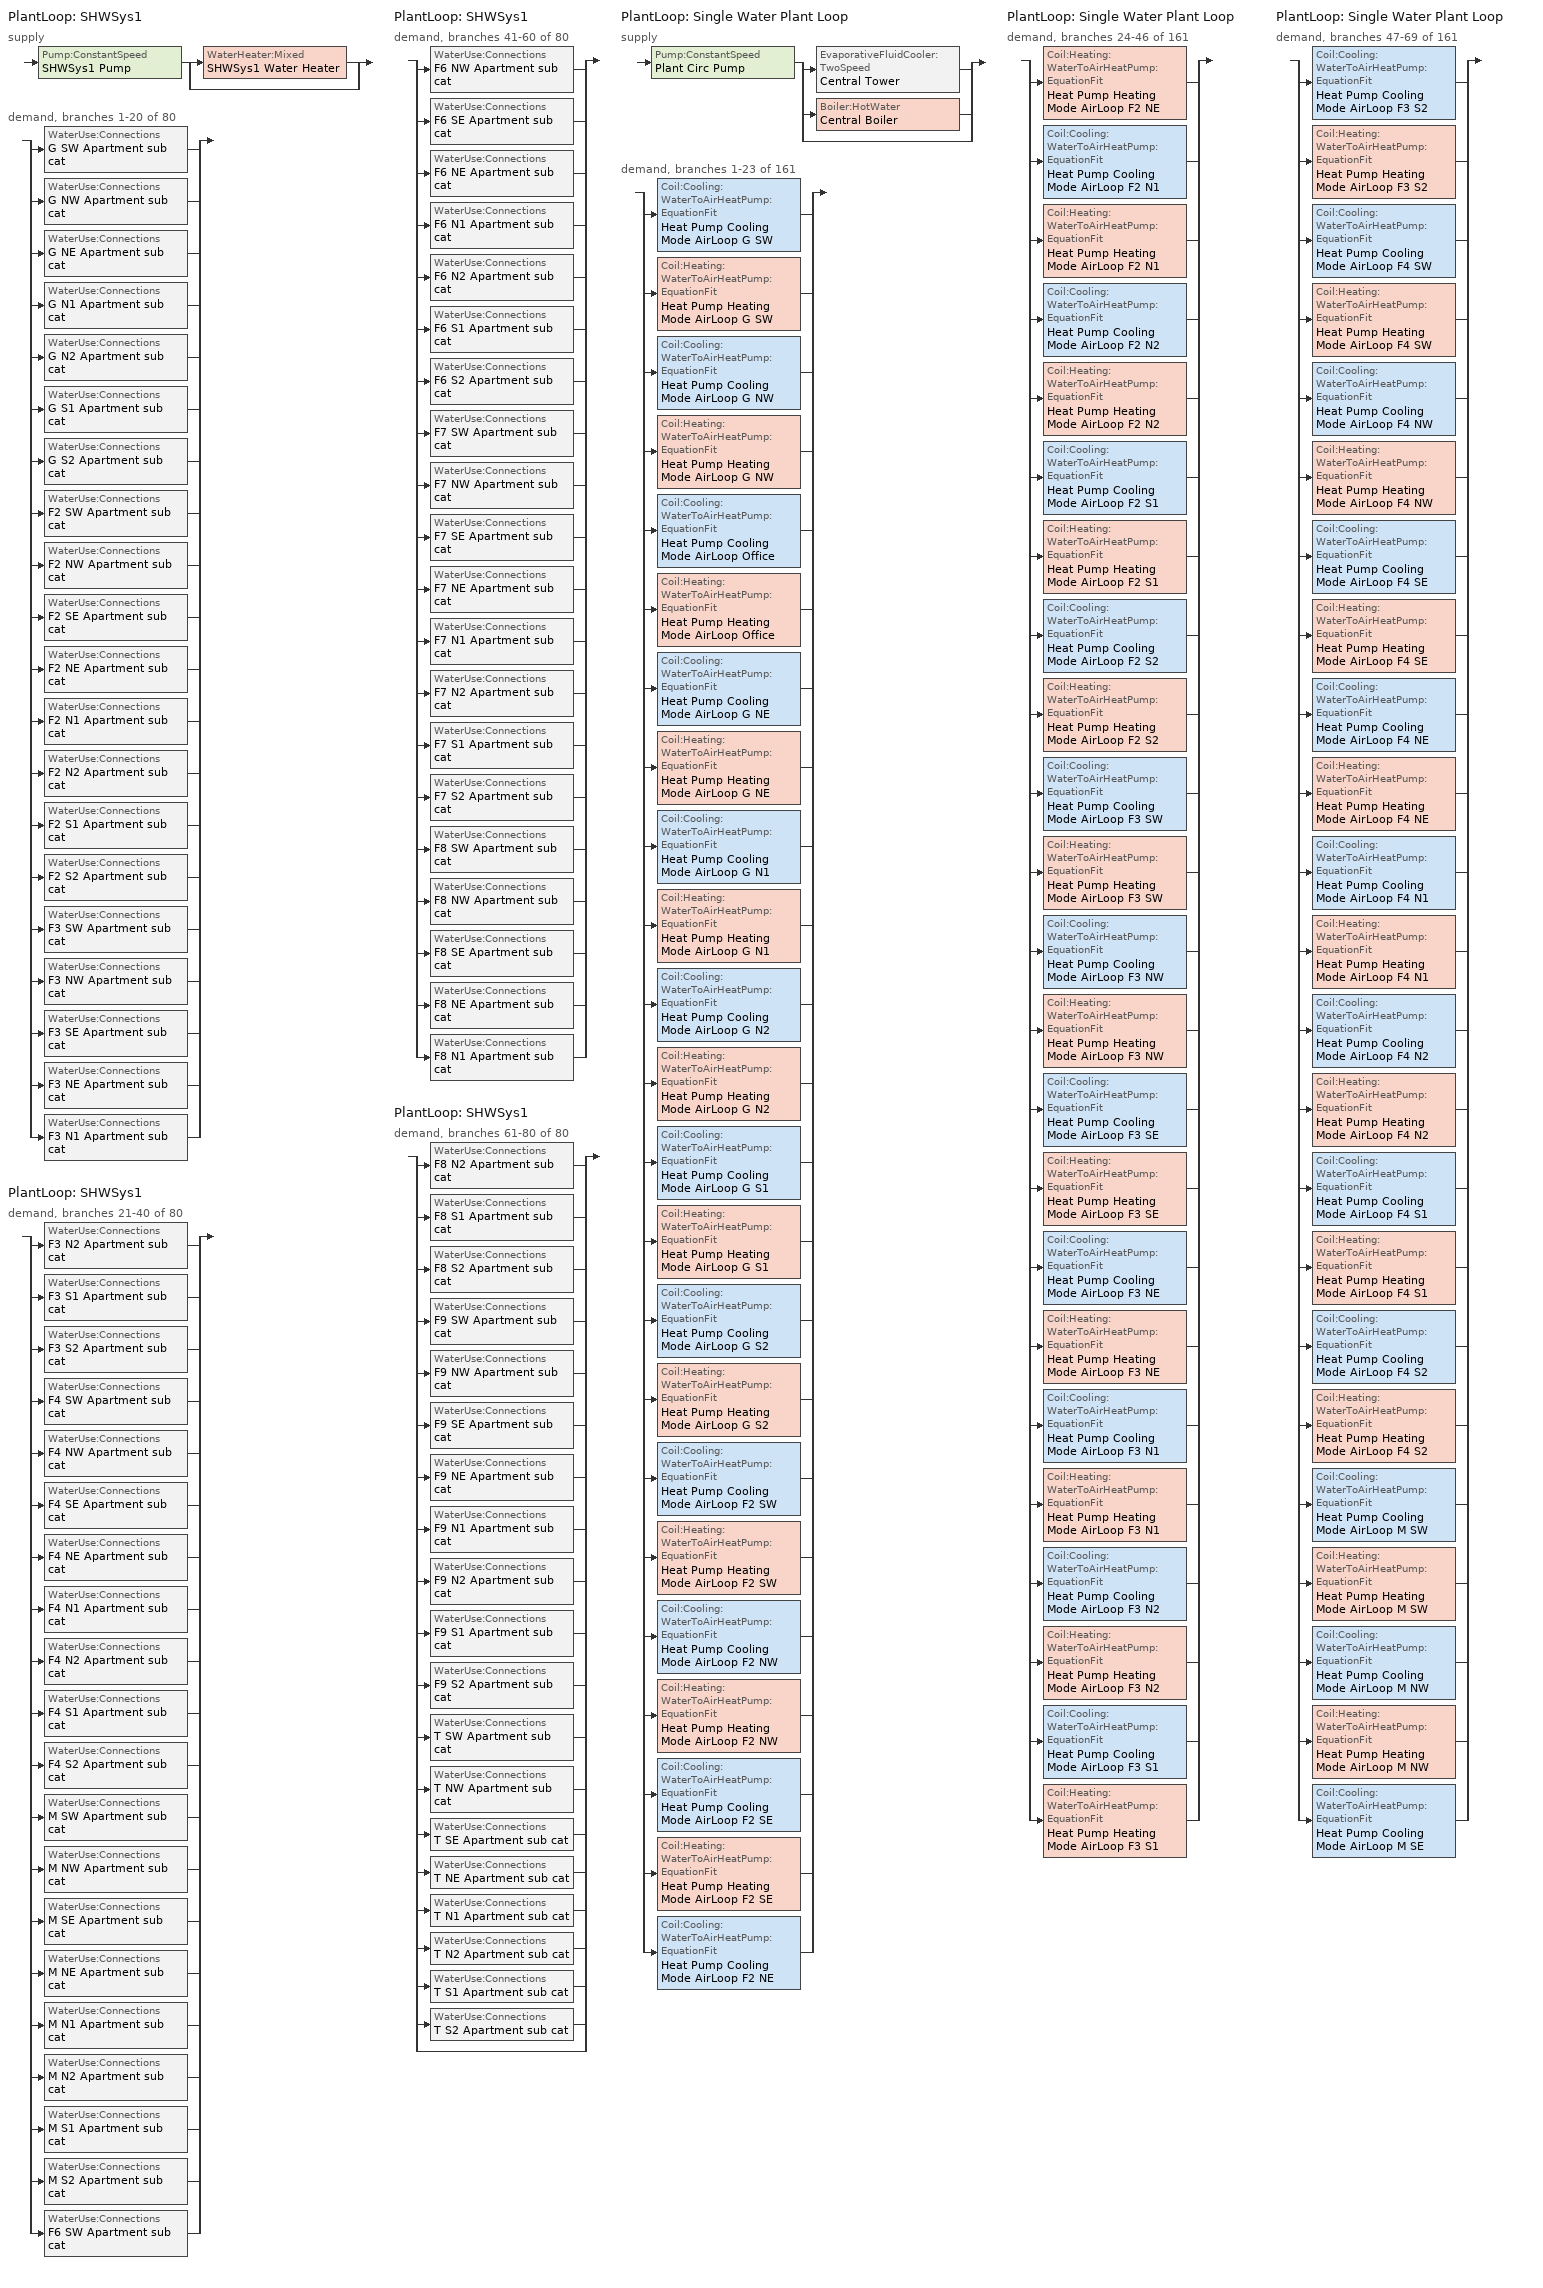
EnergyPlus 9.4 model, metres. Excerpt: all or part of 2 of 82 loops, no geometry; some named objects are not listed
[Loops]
PlantLoop 'SHWSys1'
 supply: Pump:ConstantSpeed 'SHWSys1 Pump' > split
  | WaterHeater:Mixed 'SHWSys1 Water Heater'
  | bypass
 demand, branches 1-20 of 80: split
  | WaterUse:Connections 'G SW Apartment sub cat'
  | WaterUse:Connections 'G NW Apartment sub cat'
  | WaterUse:Connections 'G NE Apartment sub cat'
  | WaterUse:Connections 'G N1 Apartment sub cat'
  | WaterUse:Connections 'G N2 Apartment sub cat'
  | WaterUse:Connections 'G S1 Apartment sub cat'
  | WaterUse:Connections 'G S2 Apartment sub cat'
  | WaterUse:Connections 'F2 SW Apartment sub cat'
  | WaterUse:Connections 'F2 NW Apartment sub cat'
  | WaterUse:Connections 'F2 SE Apartment sub cat'
  | WaterUse:Connections 'F2 NE Apartment sub cat'
  | WaterUse:Connections 'F2 N1 Apartment sub cat'
  | WaterUse:Connections 'F2 N2 Apartment sub cat'
  | WaterUse:Connections 'F2 S1 Apartment sub cat'
  | WaterUse:Connections 'F2 S2 Apartment sub cat'
  | WaterUse:Connections 'F3 SW Apartment sub cat'
  | WaterUse:Connections 'F3 NW Apartment sub cat'
  | WaterUse:Connections 'F3 SE Apartment sub cat'
  | WaterUse:Connections 'F3 NE Apartment sub cat'
  | WaterUse:Connections 'F3 N1 Apartment sub cat'
PlantLoop 'SHWSys1'
 demand, branches 21-40 of 80: split
  | WaterUse:Connections 'F3 N2 Apartment sub cat'
  | WaterUse:Connections 'F3 S1 Apartment sub cat'
  | WaterUse:Connections 'F3 S2 Apartment sub cat'
  | WaterUse:Connections 'F4 SW Apartment sub cat'
  | WaterUse:Connections 'F4 NW Apartment sub cat'
  | WaterUse:Connections 'F4 SE Apartment sub cat'
  | WaterUse:Connections 'F4 NE Apartment sub cat'
  | WaterUse:Connections 'F4 N1 Apartment sub cat'
  | WaterUse:Connections 'F4 N2 Apartment sub cat'
  | WaterUse:Connections 'F4 S1 Apartment sub cat'
  | WaterUse:Connections 'F4 S2 Apartment sub cat'
  | WaterUse:Connections 'M SW Apartment sub cat'
  | WaterUse:Connections 'M NW Apartment sub cat'
  | WaterUse:Connections 'M SE Apartment sub cat'
  | WaterUse:Connections 'M NE Apartment sub cat'
  | WaterUse:Connections 'M N1 Apartment sub cat'
  | WaterUse:Connections 'M N2 Apartment sub cat'
  | WaterUse:Connections 'M S1 Apartment sub cat'
  | WaterUse:Connections 'M S2 Apartment sub cat'
  | WaterUse:Connections 'F6 SW Apartment sub cat'
PlantLoop 'SHWSys1'
 demand, branches 41-60 of 80: split
  | WaterUse:Connections 'F6 NW Apartment sub cat'
  | WaterUse:Connections 'F6 SE Apartment sub cat'
  | WaterUse:Connections 'F6 NE Apartment sub cat'
  | WaterUse:Connections 'F6 N1 Apartment sub cat'
  | WaterUse:Connections 'F6 N2 Apartment sub cat'
  | WaterUse:Connections 'F6 S1 Apartment sub cat'
  | WaterUse:Connections 'F6 S2 Apartment sub cat'
  | WaterUse:Connections 'F7 SW Apartment sub cat'
  | WaterUse:Connections 'F7 NW Apartment sub cat'
  | WaterUse:Connections 'F7 SE Apartment sub cat'
  | WaterUse:Connections 'F7 NE Apartment sub cat'
  | WaterUse:Connections 'F7 N1 Apartment sub cat'
  | WaterUse:Connections 'F7 N2 Apartment sub cat'
  | WaterUse:Connections 'F7 S1 Apartment sub cat'
  | WaterUse:Connections 'F7 S2 Apartment sub cat'
  | WaterUse:Connections 'F8 SW Apartment sub cat'
  | WaterUse:Connections 'F8 NW Apartment sub cat'
  | WaterUse:Connections 'F8 SE Apartment sub cat'
  | WaterUse:Connections 'F8 NE Apartment sub cat'
  | WaterUse:Connections 'F8 N1 Apartment sub cat'
PlantLoop 'SHWSys1'
 demand, branches 61-80 of 80: split
  | WaterUse:Connections 'F8 N2 Apartment sub cat'
  | WaterUse:Connections 'F8 S1 Apartment sub cat'
  | WaterUse:Connections 'F8 S2 Apartment sub cat'
  | WaterUse:Connections 'F9 SW Apartment sub cat'
  | WaterUse:Connections 'F9 NW Apartment sub cat'
  | WaterUse:Connections 'F9 SE Apartment sub cat'
  | WaterUse:Connections 'F9 NE Apartment sub cat'
  | WaterUse:Connections 'F9 N1 Apartment sub cat'
  | WaterUse:Connections 'F9 N2 Apartment sub cat'
  | WaterUse:Connections 'F9 S1 Apartment sub cat'
  | WaterUse:Connections 'F9 S2 Apartment sub cat'
  | WaterUse:Connections 'T SW Apartment sub cat'
  | WaterUse:Connections 'T NW Apartment sub cat'
  | WaterUse:Connections 'T SE Apartment sub cat'
  | WaterUse:Connections 'T NE Apartment sub cat'
  | WaterUse:Connections 'T N1 Apartment sub cat'
  | WaterUse:Connections 'T N2 Apartment sub cat'
  | WaterUse:Connections 'T S1 Apartment sub cat'
  | WaterUse:Connections 'T S2 Apartment sub cat'
  | bypass
PlantLoop 'Single Water Plant Loop'
 supply: Pump:ConstantSpeed 'Plant Circ Pump' > split
  | EvaporativeFluidCooler:TwoSpeed 'Central Tower'
  | Boiler:HotWater 'Central Boiler'
  | bypass
 demand, branches 1-23 of 161: split
  | Coil:Cooling:WaterToAirHeatPump:EquationFit 'Heat Pump Cooling Mode AirLoop G SW'
  | Coil:Heating:WaterToAirHeatPump:EquationFit 'Heat Pump Heating Mode AirLoop G SW'
  | Coil:Cooling:WaterToAirHeatPump:EquationFit 'Heat Pump Cooling Mode AirLoop G NW'
  | Coil:Heating:WaterToAirHeatPump:EquationFit 'Heat Pump Heating Mode AirLoop G NW'
  | Coil:Cooling:WaterToAirHeatPump:EquationFit 'Heat Pump Cooling Mode AirLoop Office'
  | Coil:Heating:WaterToAirHeatPump:EquationFit 'Heat Pump Heating Mode AirLoop Office'
  | Coil:Cooling:WaterToAirHeatPump:EquationFit 'Heat Pump Cooling Mode AirLoop G NE'
  | Coil:Heating:WaterToAirHeatPump:EquationFit 'Heat Pump Heating Mode AirLoop G NE'
  | Coil:Cooling:WaterToAirHeatPump:EquationFit 'Heat Pump Cooling Mode AirLoop G N1'
  | Coil:Heating:WaterToAirHeatPump:EquationFit 'Heat Pump Heating Mode AirLoop G N1'
  | Coil:Cooling:WaterToAirHeatPump:EquationFit 'Heat Pump Cooling Mode AirLoop G N2'
  | Coil:Heating:WaterToAirHeatPump:EquationFit 'Heat Pump Heating Mode AirLoop G N2'
  | Coil:Cooling:WaterToAirHeatPump:EquationFit 'Heat Pump Cooling Mode AirLoop G S1'
  | Coil:Heating:WaterToAirHeatPump:EquationFit 'Heat Pump Heating Mode AirLoop G S1'
  | Coil:Cooling:WaterToAirHeatPump:EquationFit 'Heat Pump Cooling Mode AirLoop G S2'
  | Coil:Heating:WaterToAirHeatPump:EquationFit 'Heat Pump Heating Mode AirLoop G S2'
  | Coil:Cooling:WaterToAirHeatPump:EquationFit 'Heat Pump Cooling Mode AirLoop F2 SW'
  | Coil:Heating:WaterToAirHeatPump:EquationFit 'Heat Pump Heating Mode AirLoop F2 SW'
  | Coil:Cooling:WaterToAirHeatPump:EquationFit 'Heat Pump Cooling Mode AirLoop F2 NW'
  | Coil:Heating:WaterToAirHeatPump:EquationFit 'Heat Pump Heating Mode AirLoop F2 NW'
  | Coil:Cooling:WaterToAirHeatPump:EquationFit 'Heat Pump Cooling Mode AirLoop F2 SE'
  | Coil:Heating:WaterToAirHeatPump:EquationFit 'Heat Pump Heating Mode AirLoop F2 SE'
  | Coil:Cooling:WaterToAirHeatPump:EquationFit 'Heat Pump Cooling Mode AirLoop F2 NE'
PlantLoop 'Single Water Plant Loop'
 demand, branches 24-46 of 161: split
  | Coil:Heating:WaterToAirHeatPump:EquationFit 'Heat Pump Heating Mode AirLoop F2 NE'
  | Coil:Cooling:WaterToAirHeatPump:EquationFit 'Heat Pump Cooling Mode AirLoop F2 N1'
  | Coil:Heating:WaterToAirHeatPump:EquationFit 'Heat Pump Heating Mode AirLoop F2 N1'
  | Coil:Cooling:WaterToAirHeatPump:EquationFit 'Heat Pump Cooling Mode AirLoop F2 N2'
  | Coil:Heating:WaterToAirHeatPump:EquationFit 'Heat Pump Heating Mode AirLoop F2 N2'
  | Coil:Cooling:WaterToAirHeatPump:EquationFit 'Heat Pump Cooling Mode AirLoop F2 S1'
  | Coil:Heating:WaterToAirHeatPump:EquationFit 'Heat Pump Heating Mode AirLoop F2 S1'
  | Coil:Cooling:WaterToAirHeatPump:EquationFit 'Heat Pump Cooling Mode AirLoop F2 S2'
  | Coil:Heating:WaterToAirHeatPump:EquationFit 'Heat Pump Heating Mode AirLoop F2 S2'
  | Coil:Cooling:WaterToAirHeatPump:EquationFit 'Heat Pump Cooling Mode AirLoop F3 SW'
  | Coil:Heating:WaterToAirHeatPump:EquationFit 'Heat Pump Heating Mode AirLoop F3 SW'
  | Coil:Cooling:WaterToAirHeatPump:EquationFit 'Heat Pump Cooling Mode AirLoop F3 NW'
  | Coil:Heating:WaterToAirHeatPump:EquationFit 'Heat Pump Heating Mode AirLoop F3 NW'
  | Coil:Cooling:WaterToAirHeatPump:EquationFit 'Heat Pump Cooling Mode AirLoop F3 SE'
  | Coil:Heating:WaterToAirHeatPump:EquationFit 'Heat Pump Heating Mode AirLoop F3 SE'
  | Coil:Cooling:WaterToAirHeatPump:EquationFit 'Heat Pump Cooling Mode AirLoop F3 NE'
  | Coil:Heating:WaterToAirHeatPump:EquationFit 'Heat Pump Heating Mode AirLoop F3 NE'
  | Coil:Cooling:WaterToAirHeatPump:EquationFit 'Heat Pump Cooling Mode AirLoop F3 N1'
  | Coil:Heating:WaterToAirHeatPump:EquationFit 'Heat Pump Heating Mode AirLoop F3 N1'
  | Coil:Cooling:WaterToAirHeatPump:EquationFit 'Heat Pump Cooling Mode AirLoop F3 N2'
  | Coil:Heating:WaterToAirHeatPump:EquationFit 'Heat Pump Heating Mode AirLoop F3 N2'
  | Coil:Cooling:WaterToAirHeatPump:EquationFit 'Heat Pump Cooling Mode AirLoop F3 S1'
  | Coil:Heating:WaterToAirHeatPump:EquationFit 'Heat Pump Heating Mode AirLoop F3 S1'
PlantLoop 'Single Water Plant Loop'
 demand, branches 47-69 of 161: split
  | Coil:Cooling:WaterToAirHeatPump:EquationFit 'Heat Pump Cooling Mode AirLoop F3 S2'
  | Coil:Heating:WaterToAirHeatPump:EquationFit 'Heat Pump Heating Mode AirLoop F3 S2'
  | Coil:Cooling:WaterToAirHeatPump:EquationFit 'Heat Pump Cooling Mode AirLoop F4 SW'
  | Coil:Heating:WaterToAirHeatPump:EquationFit 'Heat Pump Heating Mode AirLoop F4 SW'
  | Coil:Cooling:WaterToAirHeatPump:EquationFit 'Heat Pump Cooling Mode AirLoop F4 NW'
  | Coil:Heating:WaterToAirHeatPump:EquationFit 'Heat Pump Heating Mode AirLoop F4 NW'
  | Coil:Cooling:WaterToAirHeatPump:EquationFit 'Heat Pump Cooling Mode AirLoop F4 SE'
  | Coil:Heating:WaterToAirHeatPump:EquationFit 'Heat Pump Heating Mode AirLoop F4 SE'
  | Coil:Cooling:WaterToAirHeatPump:EquationFit 'Heat Pump Cooling Mode AirLoop F4 NE'
  | Coil:Heating:WaterToAirHeatPump:EquationFit 'Heat Pump Heating Mode AirLoop F4 NE'
  | Coil:Cooling:WaterToAirHeatPump:EquationFit 'Heat Pump Cooling Mode AirLoop F4 N1'
  | Coil:Heating:WaterToAirHeatPump:EquationFit 'Heat Pump Heating Mode AirLoop F4 N1'
  | Coil:Cooling:WaterToAirHeatPump:EquationFit 'Heat Pump Cooling Mode AirLoop F4 N2'
  | Coil:Heating:WaterToAirHeatPump:EquationFit 'Heat Pump Heating Mode AirLoop F4 N2'
  | Coil:Cooling:WaterToAirHeatPump:EquationFit 'Heat Pump Cooling Mode AirLoop F4 S1'
  | Coil:Heating:WaterToAirHeatPump:EquationFit 'Heat Pump Heating Mode AirLoop F4 S1'
  | Coil:Cooling:WaterToAirHeatPump:EquationFit 'Heat Pump Cooling Mode AirLoop F4 S2'
  | Coil:Heating:WaterToAirHeatPump:EquationFit 'Heat Pump Heating Mode AirLoop F4 S2'
  | Coil:Cooling:WaterToAirHeatPump:EquationFit 'Heat Pump Cooling Mode AirLoop M SW'
  | Coil:Heating:WaterToAirHeatPump:EquationFit 'Heat Pump Heating Mode AirLoop M SW'
  | Coil:Cooling:WaterToAirHeatPump:EquationFit 'Heat Pump Cooling Mode AirLoop M NW'
  | Coil:Heating:WaterToAirHeatPump:EquationFit 'Heat Pump Heating Mode AirLoop M NW'
  | Coil:Cooling:WaterToAirHeatPump:EquationFit 'Heat Pump Cooling Mode AirLoop M SE'
[Boiler:HotWater]
Central Boiler: Boiler flow mode=ConstantFlow; Design water flow rate=Autosize; Efficiency curve temperature evaluation variable=LeavingBoiler; Fuel type=NaturalGas; Maximum part load ratio=1.2; Minimum part load ratio=0; Nominal capacity=212487; Nominal thermal efficiency=0.8; Normalized boiler efficiency curve=Central Boiler Efficiency Curve; Optimum part load ratio=1; Water outlet upper temperature limit=95
[Coil:Cooling:WaterToAirHeatPump:EquationFit] Cooling power consumption coefficient 1=-5.67776; Cooling power consumption coefficient 2=0.438988; Cooling power consumption coefficient 3=5.84528; Cooling power consumption coefficient 4=0.141606; Cooling power consumption coefficient 5=-0.168728; Gross rated cooling cop=4.19837; Gross rated sensible cooling capacity=Autosize; Gross rated total cooling capacity=Autosize; Nominal time for condensate removal to begin=0; Rated air flow rate=Autosize; Rated water flow rate=Autosize; Ratio of initial moisture evaporation rate and steady state latent capacity=0; Sensible cooling capacity coefficient 1=6.00194; Sensible cooling capacity coefficient 2=22.6301; Sensible cooling capacity coefficient 3=-26.7961; Sensible cooling capacity coefficient 4=-1.72375; Sensible cooling capacity coefficient 5=0.490645; Sensible cooling capacity coefficient 6=0.0693119; Total cooling capacity coefficient 1=-4.30267; Total cooling capacity coefficient 2=7.18537; Total cooling capacity coefficient 3=-2.23947; Total cooling capacity coefficient 4=0.139996; Total cooling capacity coefficient 5=0.10266
Heat Pump Cooling Mode AirLoop F2 N1; Heat Pump Cooling Mode AirLoop F2 N2; Heat Pump Cooling Mode AirLoop F2 NE; Heat Pump Cooling Mode AirLoop F2 NW; Heat Pump Cooling Mode AirLoop F2 S1; Heat Pump Cooling Mode AirLoop F2 S2; Heat Pump Cooling Mode AirLoop F2 SE; Heat Pump Cooling Mode AirLoop F2 SW; Heat Pump Cooling Mode AirLoop F3 N1; Heat Pump Cooling Mode AirLoop F3 N2; Heat Pump Cooling Mode AirLoop F3 NE; Heat Pump Cooling Mode AirLoop F3 NW; Heat Pump Cooling Mode AirLoop F3 S1; Heat Pump Cooling Mode AirLoop F3 S2; Heat Pump Cooling Mode AirLoop F3 SE; Heat Pump Cooling Mode AirLoop F3 SW; Heat Pump Cooling Mode AirLoop F4 N1; Heat Pump Cooling Mode AirLoop F4 N2; Heat Pump Cooling Mode AirLoop F4 NE; Heat Pump Cooling Mode AirLoop F4 NW; Heat Pump Cooling Mode AirLoop F4 S1; Heat Pump Cooling Mode AirLoop F4 S2; Heat Pump Cooling Mode AirLoop F4 SE; Heat Pump Cooling Mode AirLoop F4 SW; Heat Pump Cooling Mode AirLoop G N1; Heat Pump Cooling Mode AirLoop G N2; Heat Pump Cooling Mode AirLoop G NE; Heat Pump Cooling Mode AirLoop G NW; Heat Pump Cooling Mode AirLoop G S1; Heat Pump Cooling Mode AirLoop G S2; Heat Pump Cooling Mode AirLoop G SW; Heat Pump Cooling Mode AirLoop M NW; Heat Pump Cooling Mode AirLoop M SE; Heat Pump Cooling Mode AirLoop M SW; Heat Pump Cooling Mode AirLoop Office
[Coil:Heating:WaterToAirHeatPump:EquationFit] Gross rated heating capacity=Autosize; Gross rated heating cop=4.3; Heating capacity coefficient 1=0.237847; Heating capacity coefficient 2=-3.35824; Heating capacity coefficient 3=3.8064; Heating capacity coefficient 4=0.1792; Heating capacity coefficient 5=0.128607; Heating power consumption coefficient 1=-3.79176; Heating power consumption coefficient 2=3.38799; Heating power consumption coefficient 3=1.50226; Heating power consumption coefficient 4=-0.177654; Heating power consumption coefficient 5=-0.10308; Rated air flow rate=Autosize; Rated water flow rate=Autosize
Heat Pump HEATING Mode AirLoop F2 N1; Heat Pump HEATING Mode AirLoop F2 N2; Heat Pump HEATING Mode AirLoop F2 NE; Heat Pump HEATING Mode AirLoop F2 NW; Heat Pump HEATING Mode AirLoop F2 S1; Heat Pump HEATING Mode AirLoop F2 S2; Heat Pump HEATING Mode AirLoop F2 SE; Heat Pump HEATING Mode AirLoop F2 SW; Heat Pump HEATING Mode AirLoop F3 N1; Heat Pump HEATING Mode AirLoop F3 N2; Heat Pump HEATING Mode AirLoop F3 NE; Heat Pump HEATING Mode AirLoop F3 NW; Heat Pump HEATING Mode AirLoop F3 S1; Heat Pump HEATING Mode AirLoop F3 S2; Heat Pump HEATING Mode AirLoop F3 SE; Heat Pump HEATING Mode AirLoop F3 SW; Heat Pump HEATING Mode AirLoop F4 N1; Heat Pump HEATING Mode AirLoop F4 N2; Heat Pump HEATING Mode AirLoop F4 NE; Heat Pump HEATING Mode AirLoop F4 NW; Heat Pump HEATING Mode AirLoop F4 S1; Heat Pump HEATING Mode AirLoop F4 S2; Heat Pump HEATING Mode AirLoop F4 SE; Heat Pump HEATING Mode AirLoop F4 SW; Heat Pump HEATING Mode AirLoop G N1; Heat Pump HEATING Mode AirLoop G N2; Heat Pump HEATING Mode AirLoop G NE; Heat Pump HEATING Mode AirLoop G NW; Heat Pump HEATING Mode AirLoop G S1; Heat Pump HEATING Mode AirLoop G S2; Heat Pump HEATING Mode AirLoop G SW; Heat Pump HEATING Mode AirLoop M NW; Heat Pump HEATING Mode AirLoop M SW; Heat Pump HEATING Mode AirLoop Office
[EnergyManagementSystem:Sensor]
BoilerPLR: Output variable or output meter index key=Central Boiler; Output variable or output meter=Boiler Part Load Ratio
[EvaporativeFluidCooler:TwoSpeed]
Central Tower: Blowdown calculation mode=ConcentrationRatio; Blowdown concentration ratio=3; Design spray water flow rate=0.002208; Design water flow rate=Autosize; Drift loss percent=0.008; Evaporation loss mode=SaturatedExit; High fan speed air flow rate=Autosize; High fan speed fan power=Autosize; High fan speed u factor times area value=Autosize; High speed sizing factor=1; Low fan speed air flow rate=Autocalculate; Low fan speed fan power=Autocalculate; Low fan speed u factor times area value=Autocalculate; Performance input method=UFactorTimesAreaAndDesignWaterFlowRate
[PlantEquipmentList]
SHWSys1 Equipment List: SHWSys1 Water Heater, WaterHeater:Mixed
WSHPPlant Cooling Equipment: Central Tower, EvaporativeFluidCooler:TwoSpeed
WSHPPlant Heating Equipment: Central Boiler, Boiler:HotWater
[PlantEquipmentOperation:CoolingLoad]
WSHPPlant Cool Operation Scheme: Load range 1 lower limit=0; Load range 1 upper limit=1000000000000000; Range 1 equipment list=WSHPPlant Cooling Equipment
[PlantEquipmentOperation:HeatingLoad] Load range 1 lower limit=0; Load range 1 upper limit=1000000000000000
Name | Range 1 equipment list
SHWSys1 Operation Scheme | SHWSys1 Equipment List
WSHPPlant Heat Operation Scheme | WSHPPlant Heating Equipment
[PlantEquipmentOperationSchemes]
Name | Control scheme 1 | Control scheme 1 schedule | Control scheme 2 | Control scheme 2 schedule
Plant Loop Operation | WSHPPlant Heat Operation Scheme | All On | WSHPPlant Cool Operation Scheme | All On
SHWSys1 Loop Operation Scheme List | SHWSys1 Operation Scheme | PlantOnSched
[PlantLoop] Fluid type=Water; Maximum loop flow rate=Autosize; Minimum loop flow rate=0; Minimum loop temperature=10; Plant loop volume=Autocalculate
Name | Load distribution scheme | Maximum loop temperature | Plant equipment operation scheme | Plant loop demand calculation scheme
SHWSys1 | Optimal | 60 | SHWSys1 Loop Operation Scheme List
Single Water Plant Loop | SequentialLoad | 35 | Plant Loop Operation | DualSetpointDeadband
[Pump:ConstantSpeed] Design flow rate=Autosize; Design power consumption=Autosize; Fraction of motor inefficiencies to fluid stream=0; Pump control type=Intermittent
Name | Design pump head | Motor efficiency
Plant Circ Pump | 179045 | 0.9
SHWSys1 Pump | 29891 | 0.3
[SetpointManager:Scheduled]
SHWSys1 Loop Setpoint Manager: Control variable=Temperature; Schedule=SHWSys1-Loop-Temp-Schedule; Setpoint node or nodelist=SHWSys1 Supply Outlet Node
[SetpointManager:Scheduled:DualSetpoint] Control variable=Temperature; High setpoint schedule=PLANT LOOP HIGH TEMP SCHEDULE; Low setpoint schedule=PLANT LOOP LOW TEMP SCHEDULE
Name | Setpoint node or nodelist
Water Loop Setpoint Manager | Plant Supply Outlet Node
Water Loop Setpoint Manager new | CENTRAL TOWER OUTLET NODE
Water Loop Setpoint Manager new 2 | CENTRAL BOILER OUTLET NODE
[Sizing:Plant] Loop type=Heating
Name | Design loop exit temperature | Loop design temperature difference
SHWSys1 | 60 | 5
Single Water Plant Loop | 30 | 11
[WaterHeater:Mixed]
SHWSys1 Water Heater: Ambient temperature indicator=Schedule; Ambient temperature schedule=Ambient Temp Schedule; Deadband temperature difference=2; Heater control type=Cycle; Heater fuel type=NaturalGas; Heater maximum capacity=175843; Heater thermal efficiency=0.802765; Indirect water heating recovery time=1.5; Maximum temperature limit=82.2222; Off cycle loss coefficient to ambient temperature=15.601; Off cycle parasitic fuel consumption rate=8167.94; Off cycle parasitic fuel type=NaturalGas; Off cycle parasitic heat fraction to tank=0.8; On cycle loss coefficient to ambient temperature=15.601; On cycle parasitic fuel consumption rate=8167.94; On cycle parasitic fuel type=NaturalGas; Setpoint temperature schedule=SHWSys1 Water Heater Setpoint Temperature Schedule; Source side design flow rate=Autosize; Source side effectiveness=1; Tank volume=2.271247; Use side design flow rate=Autosize; Use side effectiveness=1
[WaterUse:Connections]
Name | Water use equipment name 1
F2 N1 Apartment sub cat | F2 N1 Apartment sub cat
F2 N2 Apartment sub cat | F2 N2 Apartment sub cat
F2 NE Apartment sub cat | F2 NE Apartment sub cat
F2 NW Apartment sub cat | F2 NW Apartment sub cat
F2 S1 Apartment sub cat | F2 S1 Apartment sub cat
F2 S2 Apartment sub cat | F2 S2 Apartment sub cat
F2 SE Apartment sub cat | F2 SE Apartment sub cat
F2 SW Apartment sub cat | F2 SW Apartment sub cat
F3 N1 Apartment sub cat | F3 N1 Apartment sub cat
F3 N2 Apartment sub cat | F3 N2 Apartment sub cat
F3 NE Apartment sub cat | F3 NE Apartment sub cat
F3 NW Apartment sub cat | F3 NW Apartment sub cat
F3 S1 Apartment sub cat | F3 S1 Apartment sub cat
F3 S2 Apartment sub cat | F3 S2 Apartment sub cat
F3 SE Apartment sub cat | F3 SE Apartment sub cat
F3 SW Apartment sub cat | F3 SW Apartment sub cat
F4 N1 Apartment sub cat | F4 N1 Apartment sub cat
F4 N2 Apartment sub cat | F4 N2 Apartment sub cat
F4 NE Apartment sub cat | F4 NE Apartment sub cat
F4 NW Apartment sub cat | F4 NW Apartment sub cat
F4 S1 Apartment sub cat | F4 S1 Apartment sub cat
F4 S2 Apartment sub cat | F4 S2 Apartment sub cat
F4 SE Apartment sub cat | F4 SE Apartment sub cat
F4 SW Apartment sub cat | F4 SW Apartment sub cat
F6 N1 Apartment sub cat | F6 N1 Apartment sub cat
F6 N2 Apartment sub cat | F6 N2 Apartment sub cat
F6 NE Apartment sub cat | F6 NE Apartment sub cat
F6 NW Apartment sub cat | F6 NW Apartment sub cat
F6 S1 Apartment sub cat | F6 S1 Apartment sub cat
F6 S2 Apartment sub cat | F6 S2 Apartment sub cat
F6 SE Apartment sub cat | F6 SE Apartment sub cat
F6 SW Apartment sub cat | F6 SW Apartment sub cat
F7 N1 Apartment sub cat | F7 N1 Apartment sub cat
F7 N2 Apartment sub cat | F7 N2 Apartment sub cat
F7 NE Apartment sub cat | F7 NE Apartment sub cat
F7 NW Apartment sub cat | F7 NW Apartment sub cat
F7 S1 Apartment sub cat | F7 S1 Apartment sub cat
F7 S2 Apartment sub cat | F7 S2 Apartment sub cat
F7 SE Apartment sub cat | F7 SE Apartment sub cat
F7 SW Apartment sub cat | F7 SW Apartment sub cat
F8 N1 Apartment sub cat | F8 N1 Apartment sub cat
F8 N2 Apartment sub cat | F8 N2 Apartment sub cat
F8 NE Apartment sub cat | F8 NE Apartment sub cat
F8 NW Apartment sub cat | F8 NW Apartment sub cat
F8 S1 Apartment sub cat | F8 S1 Apartment sub cat
F8 S2 Apartment sub cat | F8 S2 Apartment sub cat
F8 SE Apartment sub cat | F8 SE Apartment sub cat
F8 SW Apartment sub cat | F8 SW Apartment sub cat
F9 N1 Apartment sub cat | F9 N1 Apartment sub cat
F9 N2 Apartment sub cat | F9 N2 Apartment sub cat
F9 NE Apartment sub cat | F9 NE Apartment sub cat
F9 NW Apartment sub cat | F9 NW Apartment sub cat
F9 S1 Apartment sub cat | F9 S1 Apartment sub cat
F9 S2 Apartment sub cat | F9 S2 Apartment sub cat
F9 SE Apartment sub cat | F9 SE Apartment sub cat
F9 SW Apartment sub cat | F9 SW Apartment sub cat
G N1 Apartment sub cat | G N1 Apartment sub cat
G N2 Apartment sub cat | G N2 Apartment sub cat
G NE Apartment sub cat | G NE Apartment sub cat
G NW Apartment sub cat | G NW Apartment sub cat
G S1 Apartment sub cat | G S1 Apartment sub cat
G S2 Apartment sub cat | G S2 Apartment sub cat
G SW Apartment sub cat | G SW Apartment sub cat
M N1 Apartment sub cat | M N1 Apartment sub cat
M N2 Apartment sub cat | M N2 Apartment sub cat
M NE Apartment sub cat | M NE Apartment sub cat
M NW Apartment sub cat | M NW Apartment sub cat
M S1 Apartment sub cat | M S1 Apartment sub cat
M S2 Apartment sub cat | M S2 Apartment sub cat
M SE Apartment sub cat | M SE Apartment sub cat
M SW Apartment sub cat | M SW Apartment sub cat
T N1 Apartment sub cat | T N1 Apartment sub cat
T N2 Apartment sub cat | T N2 Apartment sub cat
T NE Apartment sub cat | T NE Apartment sub cat
T NW Apartment sub cat | T NW Apartment sub cat
T S1 Apartment sub cat | T S1 Apartment sub cat
T S2 Apartment sub cat | T S2 Apartment sub cat
T SE Apartment sub cat | T SE Apartment sub cat
T SW Apartment sub cat | T SW Apartment sub cat
[WaterUse:Equipment] End use subcategory=sub cat; Flow rate fraction schedule=APT_DHW_SCH; Hot water supply temperature schedule=SHW Supply Temp Sched; Latent fraction schedule=SHW Latent fract sched; Peak flow rate=3.65923e-06; Sensible fraction schedule=SHW Sensible fract sched; Target temperature schedule=SHW Target Temp Sched
Name | Zone
F2 N1 Apartment sub cat | F2 N1 Apartment
F2 N2 Apartment sub cat | F2 N2 Apartment
F2 NE Apartment sub cat | F2 NE Apartment
F2 NW Apartment sub cat | F2 NW Apartment
F2 S1 Apartment sub cat | F2 S1 Apartment
F2 S2 Apartment sub cat | F2 S2 Apartment
F2 SE Apartment sub cat | F2 SE Apartment
F2 SW Apartment sub cat | F2 SW Apartment
F3 N1 Apartment sub cat | F3 N1 Apartment
F3 N2 Apartment sub cat | F3 N2 Apartment
F3 NE Apartment sub cat | F3 NE Apartment
F3 NW Apartment sub cat | F3 NW Apartment
F3 S1 Apartment sub cat | F3 S1 Apartment
F3 S2 Apartment sub cat | F3 S2 Apartment
F3 SE Apartment sub cat | F3 SE Apartment
F3 SW Apartment sub cat | F3 SW Apartment
F4 N1 Apartment sub cat | F4 N1 Apartment
F4 N2 Apartment sub cat | F4 N2 Apartment
F4 NE Apartment sub cat | F4 NE Apartment
F4 NW Apartment sub cat | F4 NW Apartment
F4 S1 Apartment sub cat | F4 S1 Apartment
F4 S2 Apartment sub cat | F4 S2 Apartment
F4 SE Apartment sub cat | F4 SE Apartment
F4 SW Apartment sub cat | F4 SW Apartment
F6 N1 Apartment sub cat | F6 N1 Apartment
F6 N2 Apartment sub cat | F6 N2 Apartment
F6 NE Apartment sub cat | F6 NE Apartment
F6 NW Apartment sub cat | F6 NW Apartment
F6 S1 Apartment sub cat | F6 S1 Apartment
F6 S2 Apartment sub cat | F6 S2 Apartment
F6 SE Apartment sub cat | F6 SE Apartment
F6 SW Apartment sub cat | F6 SW Apartment
F7 N1 Apartment sub cat | F7 N1 Apartment
F7 N2 Apartment sub cat | F7 N2 Apartment
F7 NE Apartment sub cat | F7 NE Apartment
F7 NW Apartment sub cat | F7 NW Apartment
F7 S1 Apartment sub cat | F7 S1 Apartment
F7 S2 Apartment sub cat | F7 S2 Apartment
F7 SE Apartment sub cat | F7 SE Apartment
F7 SW Apartment sub cat | F7 SW Apartment
F8 N1 Apartment sub cat | F8 N1 Apartment
F8 N2 Apartment sub cat | F8 N2 Apartment
F8 NE Apartment sub cat | F8 NE Apartment
F8 NW Apartment sub cat | F8 NW Apartment
F8 S1 Apartment sub cat | F8 S1 Apartment
F8 S2 Apartment sub cat | F8 S2 Apartment
F8 SE Apartment sub cat | F8 SE Apartment
F8 SW Apartment sub cat | F8 SW Apartment
F9 N1 Apartment sub cat | F9 N1 Apartment
F9 N2 Apartment sub cat | F9 N2 Apartment
F9 NE Apartment sub cat | F9 NE Apartment
F9 NW Apartment sub cat | F9 NW Apartment
F9 S1 Apartment sub cat | F9 S1 Apartment
F9 S2 Apartment sub cat | F9 S2 Apartment
F9 SE Apartment sub cat | F9 SE Apartment
F9 SW Apartment sub cat | F9 SW Apartment
G N1 Apartment sub cat | G N1 Apartment
G N2 Apartment sub cat | G N2 Apartment
G NE Apartment sub cat | G NE Apartment
G NW Apartment sub cat | G NW Apartment
G S1 Apartment sub cat | G S1 Apartment
G S2 Apartment sub cat | G S2 Apartment
G SW Apartment sub cat | G SW Apartment
M N1 Apartment sub cat | M N1 Apartment
M N2 Apartment sub cat | M N2 Apartment
M NE Apartment sub cat | M NE Apartment
M NW Apartment sub cat | M NW Apartment
M S1 Apartment sub cat | M S1 Apartment
M S2 Apartment sub cat | M S2 Apartment
M SE Apartment sub cat | M SE Apartment
M SW Apartment sub cat | M SW Apartment
T N1 Apartment sub cat | T N1 Apartment
T N2 Apartment sub cat | T N2 Apartment
T NE Apartment sub cat | T NE Apartment
T NW Apartment sub cat | T NW Apartment
T S1 Apartment sub cat | T S1 Apartment
T S2 Apartment sub cat | T S2 Apartment
T SE Apartment sub cat | T SE Apartment
T SW Apartment sub cat | T SW Apartment
[Curve:Quadratic]
Central Boiler Efficiency Curve: Maximum value of x=1; Minimum value of x=0; Coefficient1 constant=1; Coefficient2 x=0; Coefficient3 x 2=0
[Schedule:Compact]
APT_DHW_SCH: THROUGH: 12/31, FOR: AllDays, UNTIL: 1:00, 0.08, UNTIL: 2:00, 0.04, UNTIL: 3:00, 0.01, UNTIL: 4:00, 0.01, UNTIL: 5:00, 0.04, UNTIL: 6:00, 0.27, UNTIL: 7:00, 0.94, UNTIL: 8:00, 1, UNTIL: 9:00, 0.96, UNTIL: 10:00, 0.84, UNTIL: 11:00, 0.76, UNTIL: 12:00, 0.61, UNTIL: 13:00, 0.53, UNTIL: 14:00, 0.47, UNTIL: 15:00, 0.41, UNTIL: 16:00, 0.47, UNTIL: 17:00, 0.55, UNTIL: 18:00, 0.73, UNTIL: 19:00, 0.86, UNTIL: 20:00, 0.82, UNTIL: 21:00, 0.75, UNTIL: 22:00, 0.61, UNTIL: 23:00, 0.53, UNTIL: 24:00, 0.29
All On; PlantOnSched: Through: 12/31, For: AllDays, Until: 24:00, 1
Ambient Temp Schedule: Through: 12/31, For: AllDays, Until: 24:00, 22
PLANT LOOP HIGH TEMP SCHEDULE: Through: 12/31, For: Alldays, Until: 24:00, 30
PLANT LOOP LOW TEMP SCHEDULE: Through: 12/31, For: Alldays, Until: 24:00, 20
SHW Latent fract sched: Through: 12/31, For: AllDays, Until: 24:00, 0.05
SHW SUPPLY TEMP SCHED: Through: 12/31, For: AllDays, Until: 24:00, 55
SHW Sensible fract sched: Through: 12/31, For: AllDays, Until: 24:00, 0.2
SHW TARGET TEMP SCHED; SHWSys1 Water Heater Setpoint Temperature Schedule; SHWSys1-Loop-Temp-Schedule: Through: 12/31, For: AllDays, Until: 24:00, 60
